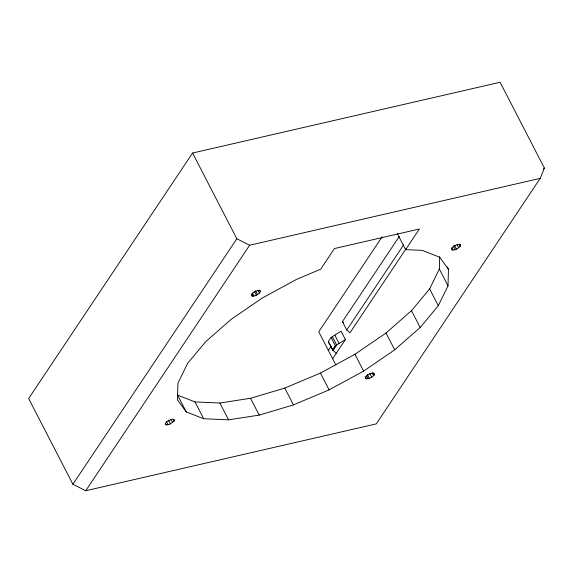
<?xml version="1.0" encoding="UTF-8"?>
<svg xmlns="http://www.w3.org/2000/svg" width="573" height="573" viewBox="0 0 573 573"><rect width="100%" height="100%" fill="white"/><g stroke="black" fill="none" stroke-linecap="round" stroke-linejoin="round"><path stroke-width="0.86" d="M447.284 266.989L448.466 269.281L448.022 285.827L438.302 305.703L420.181 327.512L394.682 349.824L363.619 371.103L329.095 389.876L293.476 404.889L259.189 415.103L228.563 419.83L203.687 418.741L186.261 411.923L177.58 395.105L195.006 401.924L219.882 403.012L250.508 398.285L284.802 388.079L320.422 373.066L354.945 354.293L386.009 333.028L411.493 310.673L429.635 288.899L439.348 269.024L439.677 256.833M174.12 421.033L174.464 419.801L173.576 419.164L171.699 419.286L167.108 421.499L165.626 422.989L165.289 424.221L166.177 424.865L168.054 424.743L170.425 423.884L174.12 421.033L173.333 419.508M374.262 374.986L374.305 373.345C370.989 372.751 366.383 374.735 365.424 378.173L366.312 378.817C369.363 378.875 372.307 377.242 374.262 374.986L373.08 372.694M540.196 178.375L544.35 168.018L500.093 82.268L192.578 153.027L28.65 398.529L72.907 484.278L85.742 490.732L376.268 423.884L540.196 178.375L249.67 245.223L236.835 238.776L192.578 153.027M460.198 246.283L460.241 244.642C457.089 243.862 453.78 245.975 451.703 248.238L451.66 249.885C454.862 250.63 458.106 248.567 460.198 246.283L459.41 244.757M328.3 341.687L333.099 350.475L328.3 341.687L331.115 337.483L341.057 331.208L345.397 339.617L336.616 344.953L333.099 350.475L336.294 353.255M72.907 484.278L236.835 238.776M85.742 490.732L249.67 245.223M259.44 293.075L260.386 291.664L260.099 290.69C256.754 290.038 252.958 292.058 251.239 294.966L251.518 295.933C254.419 296.757 257.291 294.837 259.44 293.075L257.864 290.017M382.198 236.756L318.753 331.781L335.9 365.008M405.999 248.854L349.953 332.791L346.758 330.034L342.418 321.632L399.295 236.448M328.308 350.304L331.044 346.207M336.616 344.953L335.37 345.741L332.562 349.945L336.616 344.953L332.354 336.702M346.758 330.034L403.636 244.857M332.648 358.705L345.397 339.617M397.325 233.598L405.612 249.642L419.393 229.007L334.446 248.553L320.665 269.203L296.835 279.23L262.319 298.01L231.248 319.283L205.75 341.594L187.557 363.418L177.909 383.287L177.465 399.825L186.261 411.923M543.354 169.508L544.35 168.018M405.612 249.642L422.251 250.372L439.677 257.191L448.466 269.281M342.418 321.632L343.7 322.735M459.732 244.084L460.527 245.609M457.139 244.721L458.715 247.78M454.525 245.316L456.495 249.133M453.315 245.824L455.291 249.642M451.911 247.858L453.093 250.15M439.348 269.024L448.022 285.827M429.635 288.899L438.302 305.703M411.493 310.673L420.181 327.512M386.009 333.028L394.682 349.824M372.07 372.665L373.646 375.723M369.757 373.381L371.734 377.199M367.386 374.527L369.356 378.345M366.62 375.637L368.195 378.689M354.945 354.293L363.619 371.103M365.13 376.518L366.312 378.817M334.847 335.133L339.18 343.535M331.115 337.483L335.37 345.741M320.422 373.066L329.095 389.876M259.598 290.131L260.386 291.664M255.551 290.733L257.528 294.551M254.383 291.363L256.36 295.188M252.414 292.982L253.989 296.04M251.769 293.906L252.951 296.198M284.802 388.079L293.476 404.889M250.508 398.285L259.189 415.103M219.882 403.012L228.563 419.83M195.006 401.924L203.687 418.741M171.069 419.472L172.645 422.53M168.448 420.066L170.425 423.884M166.478 421.685L168.054 424.743M165.389 423.34L166.177 424.865"/></g></svg>
